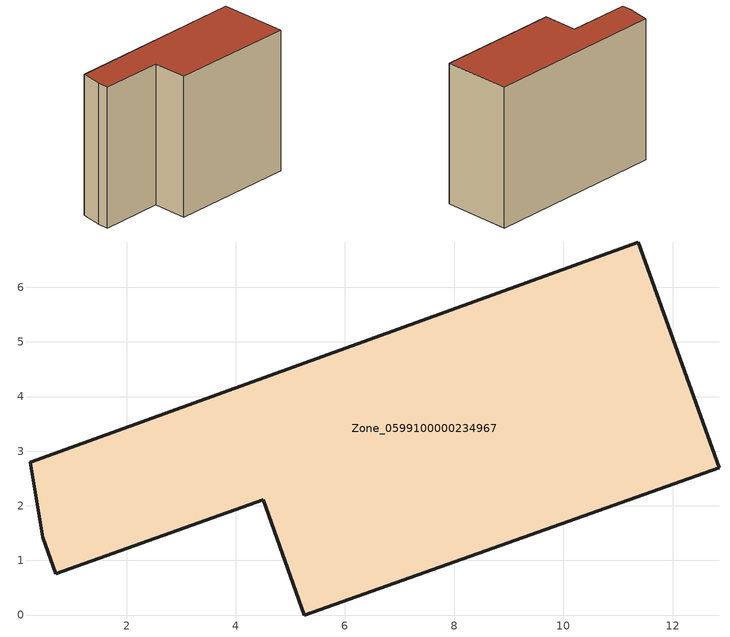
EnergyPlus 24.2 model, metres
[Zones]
Zone_0599100000234967
 floor ground (C_G): 5.25,0 4.5,2.11 0.7,0.76 0.46,1.43 0.24,2.8 11.37,6.83 12.85,2.7 z0
 wall outside (C_F): 4.5,2.11 5.25,0 12.85,2.7 11.37,6.83 0.24,2.8 0.46,1.43 0.7,0.76 4.5,2.11 z0:9.14
 roof outside (C_R): 0.46,1.43 0.7,0.76 4.5,2.11 5.25,0 12.85,2.7 11.37,6.83 0.24,2.8 z9.14
[BUILDING]
Pand.0599100000234967: North Axis=0; Terrain=City; Loads Convergence Tolerance Value=0.04; Temperature Convergence Tolerance Value=0.4; Solar Distribution=FullExterior; Maximum Number of Warmup Days=25; Minimum Number of Warmup Days=1
[Site:Location]
Rotterdam.The.Hague.AP_ZH_NLD Design_Conditions: Latitude=51.96; Longitude=4.45; Time Zone=1; Elevation=-4.5
[SITE:GROUNDTEMPERATURE:BUILDINGSURFACE]
18, 18, 18, 18, 18, 18, 18, 18, 18, 18, 18, 18
[MATERIAL] Thermal Absorptance=0.9; Solar Absorptance=0.7; Visible Absorptance=0.7
Name | Roughness | Thickness | Conductivity | Density | Specific Heat
G.TI.1946 | MediumSmooth | 0.15 | 1 | 540 | 1210
F.TI.1946 | Rough | 0.3 | 0.857143 | 1920 | 840
R.TI.1946 | MediumRough | 0.2 | 0.1 | 1500 | 1000
[CONSTRUCTION]
C_G: G.TI.1946
C_F: F.TI.1946
C_R: R.TI.1946
[ZONE]
Zone_0599100000234967: Type=1; Multiplier=1; Ceiling Height=Autocalculate; Volume=Autocalculate; Floor Area=autocalculate; Part of Total Floor Area=Yes
[ZONEINFILTRATION:DESIGNFLOWRATE]
Infil_Zone_0599100000234967: Zone or ZoneList or Space or SpaceList=Zone_0599100000234967; Schedule=AlwaysOn; Design Flow Rate Calculation Method=Flow/Area; Flow Rate per Floor Area=0.003; Constant Term Coefficient=1; Temperature Term Coefficient=0; Velocity Term Coefficient=0; Velocity Squared Term Coefficient=0
[HVACTEMPLATE:ZONE:IDEALLOADSAIRSYSTEM]
Zone_0599100000234967: Maximum Heating Supply Air Temperature=50; Minimum Cooling Supply Air Temperature=13; Maximum Heating Supply Air Humidity Ratio=0.0156; Minimum Cooling Supply Air Humidity Ratio=0.0077; Heating Limit=NoLimit; Cooling Limit=NoLimit; Dehumidification Control Type=ConstantSensibleHeatRatio; Cooling Sensible Heat Ratio=0.7; Dehumidification Setpoint=60; Humidification Control Type=None; Humidification Setpoint=30; Outdoor Air Method=None; Outdoor Air Flow Rate per Person=0.00944; Outdoor Air Flow Rate per Zone Floor Area=0; Outdoor Air Flow Rate per Zone=0; Demand Controlled Ventilation Type=None; Outdoor Air Economizer Type=NoEconomizer; Heat Recovery Type=None; Sensible Heat Recovery Effectiveness=0.7; Latent Heat Recovery Effectiveness=0.65
[ZONECONTROL:THERMOSTAT]
ThermostatControl_Zone_0599100000234967: Zone or ZoneList=Zone_0599100000234967; Control Type Schedule=DualSetpointControlType; Control 1=Thermostat_Zone_0599100000234967; Temperature Difference Between Cutout And Setpoint=0
[THERMOSTATSETPOINT:DUALSETPOINT]
Thermostat_Zone_0599100000234967: Heating Setpoint Temperature Schedule=HeatingSetpoint_Zone_0599100000234967; Cooling Setpoint Temperature Schedule=CoolingSetpoint_Zone_0599100000234967
[SCHEDULE:COMPACT]
HeatingSetpoint_Zone_0599100000234967: Through: 12/31, For: AllDays, Until: 24:00, 21
CoolingSetpoint_Zone_0599100000234967: Through: 12/31, For: AllDays, Until: 24:00, 24
DualSetpointControlType: Through: 12/31, For: AllDays, Until: 24:00, 4
AlwaysOn: Through: 12/31, For: AllDays, Until: 24:00, 1
